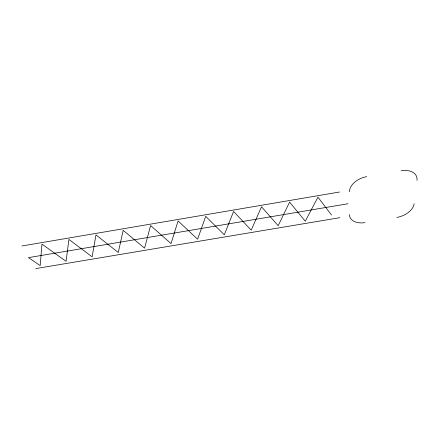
<?xml version="1.0" encoding="UTF-8"?>
<svg xmlns="http://www.w3.org/2000/svg" width="439" height="439" viewBox="0 0 439 439"><rect width="100%" height="100%" fill="white"/><g stroke="black" fill="none" stroke-linecap="round" stroke-linejoin="round"><path stroke-width="0.66" d="M21.95 245.972L339.545 192.013M348.067 203.729L28.453 257.627L40.174 265.6L41.968 244.128L66.064 261.32L68.912 239.414L92.119 256.826L95.976 234.892L118.278 252.507L123.183 230.343L144.563 248.161L150.582 225.553L171.04 243.596L178.075 220.954L197.599 239.206L205.715 216.334L224.291 234.799L233.581 211.461L251.207 230.157L261.518 206.791L278.172 225.701L289.597 202.094L305.275 221.223L317.946 197.144L331.505 215.011M35.844 268.575L339.797 217.689M365.05 222.606A16.506 10.585 -18.1 0 1 349.444 214.534M349.433 191.766A17.417 11.557 -19.5 0 1 366.702 176.654M414.153 203.691A16.945 10.624 -20.1 0 1 396.812 217.426M401.147 170.766A17.725 11.463 -21.7 0 1 416.984 180.297"/></g></svg>
